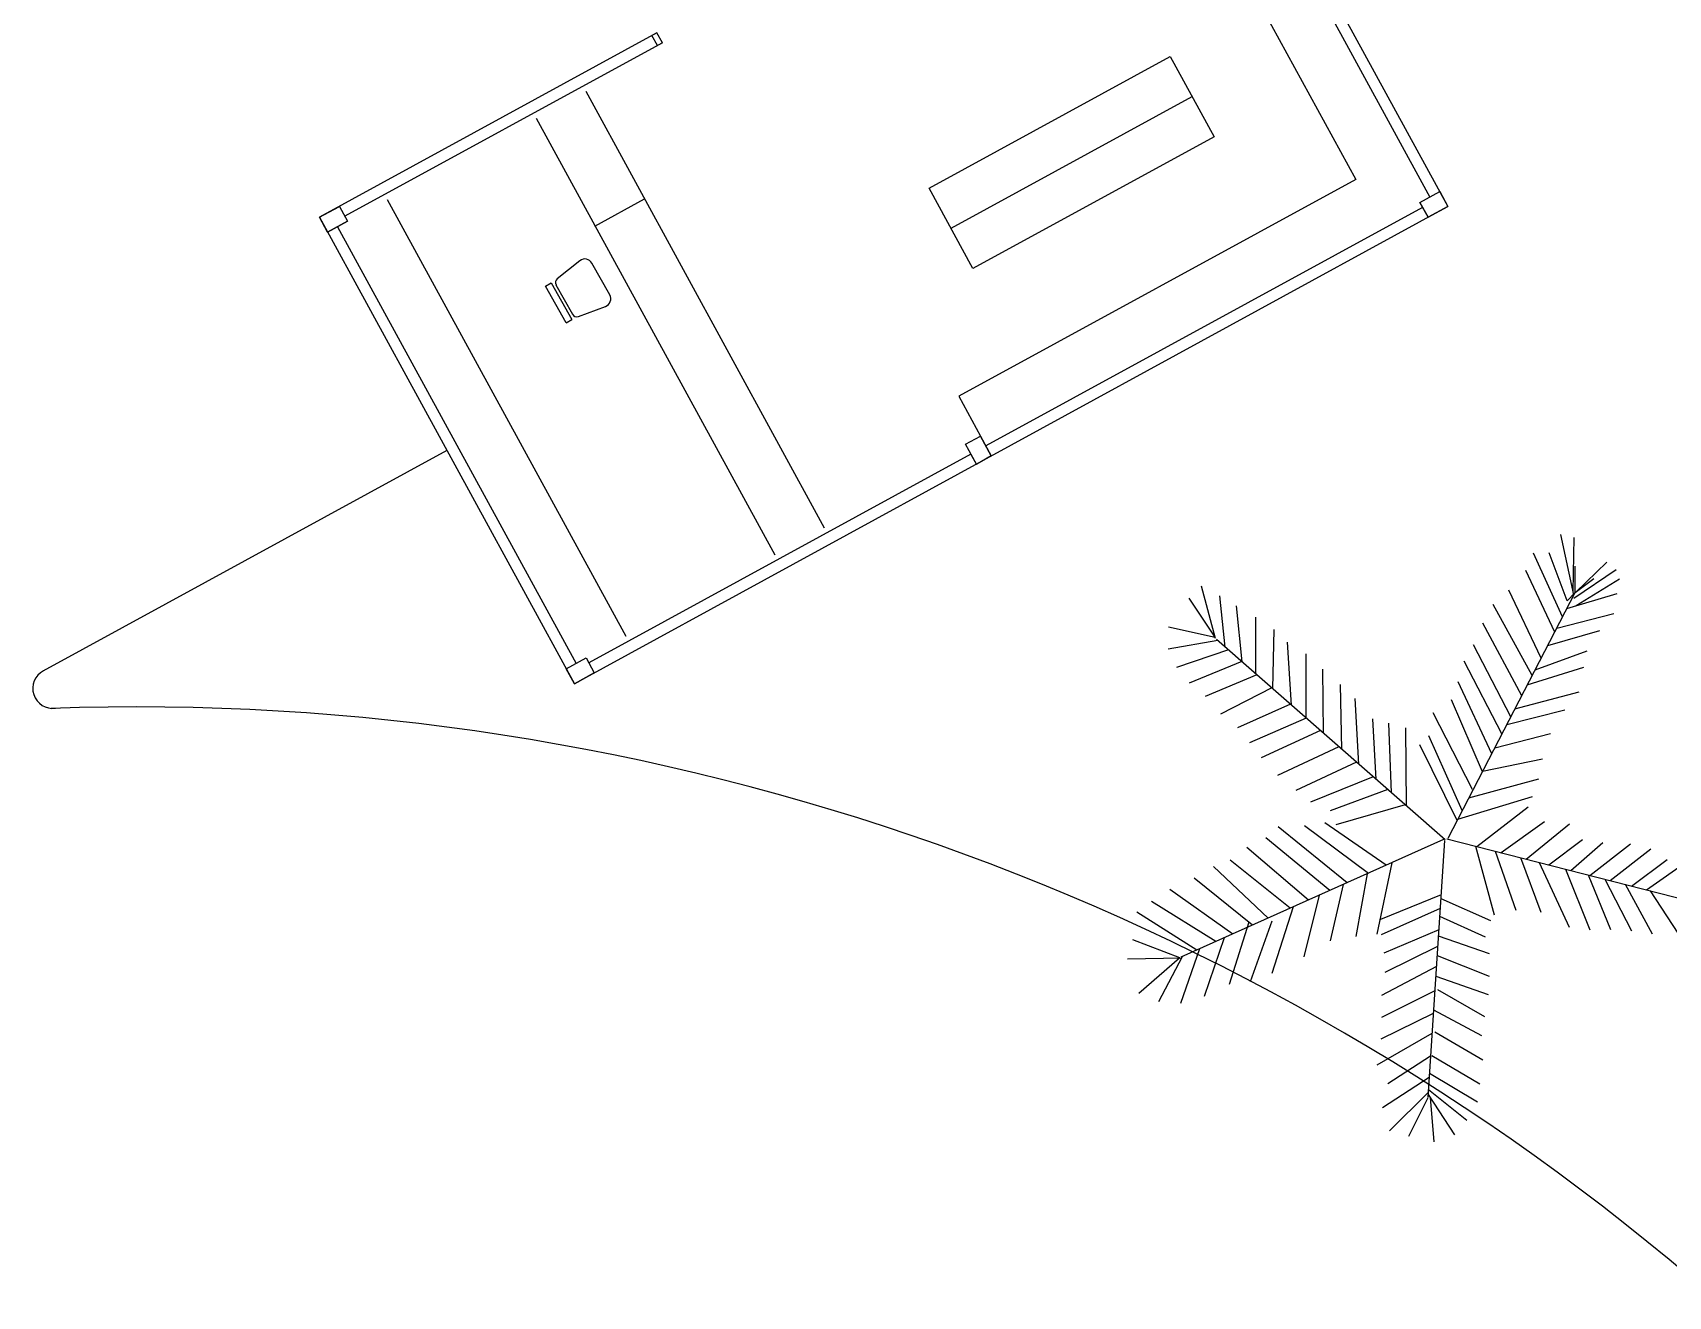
# Model space of a CAD drawing. Header units: millimetres. Extents: x 185 to 501, y 106 to 528.
# Drawn here: x 302.37 to 316.83, y 330.12 to 341.29 of the extents above; entities that cross this region are included whole.
import ezdxf

# ---------------------------------------------------------------- set-up
doc = ezdxf.new("R2010")
doc.units = ezdxf.units.MM
for name, color, linetype in [('arboles', 84, 'Continuous'), ('columnas', 170, 'Continuous'), ('MUEBLES', 33, 'Continuous'), ('pavimento', 252, 'Continuous'), ('puertas', 240, 'Continuous'), ('texto', 7, 'Continuous')]:
    doc.layers.add(name, color=color, linetype=linetype)

msp = doc.modelspace()

# ---------------------------------------------------------------- linework, layer by layer
at = {"layer": 'arboles', "linetype": 'Continuous'}
for p, q in [((315.999, 336.322), (315.883, 336.856)), ((315.993, 336.352), (316.001, 336.83)), ((315.898, 336.126), (315.642, 336.69)), ((315.938, 336.27), (315.779, 336.693)), ((315.829, 335.992), (315.573, 336.538)), ((315.997, 336.292), (316.372, 336.545)), ((316.009, 336.341), (316.01, 336.575)), ((316.016, 336.346), (316.29, 336.611)), ((312.829, 335.937), (312.706, 336.399)), ((315.71, 335.762), (315.424, 336.364)), ((316.009, 336.341), (316.174, 336.465)), ((316.02, 336.226), (316.403, 336.462)), ((312.826, 335.948), (312.596, 336.292)), ((312.917, 335.86), (312.869, 336.312)), ((313.066, 335.729), (313.015, 336.225)), ((314.886, 334.171), (316.009, 336.341)), ((315.63, 335.609), (315.285, 336.237)), ((315.936, 336.201), (316.38, 336.333)), ((316.009, 336.341), (315.938, 336.27)), ((313.186, 335.623), (313.186, 336.123)), ((315.537, 335.429), (315.194, 336.072)), ((315.847, 336.027), (316.353, 336.158)), ((312.827, 335.944), (312.415, 336.036)), ((314.861, 334.154), (312.839, 335.928)), ((313.338, 335.491), (313.349, 336.016)), ((315.768, 335.875), (316.227, 336.006)), ((312.851, 335.918), (312.412, 335.841)), ((312.946, 335.834), (312.485, 335.678)), ((313.503, 335.345), (313.468, 335.904)), ((313.632, 335.232), (313.633, 335.801)), ((315.44, 335.242), (315.11, 335.881)), ((315.657, 335.66), (316.115, 335.826)), ((313.063, 335.731), (312.596, 335.541)), ((313.784, 335.099), (313.778, 335.664)), ((315.363, 335.093), (315.029, 335.734)), ((315.587, 335.525), (316.086, 335.681)), ((313.196, 335.615), (312.739, 335.424)), ((313.327, 335.5), (312.873, 335.266)), ((313.948, 334.955), (313.934, 335.528)), ((315.272, 334.916), (314.976, 335.551)), ((313.492, 335.355), (313.026, 335.147)), ((314.098, 334.824), (314.064, 335.405)), ((315.19, 334.758), (314.916, 335.394)), ((315.478, 335.315), (316.044, 335.463)), ((313.633, 335.232), (313.131, 335.012)), ((314.252, 334.689), (314.22, 335.226)), ((315.101, 334.601), (314.755, 335.278)), ((315.406, 335.175), (315.92, 335.304)), ((313.759, 335.121), (313.235, 334.88)), ((314.387, 334.57), (314.363, 335.186)), ((314.518, 334.456), (314.513, 335.147)), ((315.012, 334.414), (314.717, 335.074)), ((315.299, 334.969), (315.791, 335.097)), ((313.921, 334.979), (313.377, 334.725)), ((314.966, 334.325), (314.636, 334.995)), ((314.077, 334.842), (313.541, 334.592)), ((315.192, 334.762), (315.722, 334.872)), ((314.225, 334.713), (313.669, 334.488)), ((315.07, 334.526), (315.689, 334.696)), ((314.353, 334.6), (313.845, 334.413)), ((314.972, 334.338), (315.632, 334.538)), ((314.507, 334.465), (313.894, 334.289)), ((315.14, 334.096), (315.594, 334.446)), ((313.993, 333.775), (313.383, 334.271)), ((314.182, 333.859), (313.616, 334.279)), ((314.34, 333.93), (313.797, 334.306)), ((315.355, 334.042), (315.739, 334.316)), ((315.578, 333.984), (315.961, 334.298)), ((314.847, 334.157), (312.525, 333.117)), ((313.651, 333.622), (313.107, 334.087)), ((313.84, 333.706), (313.274, 334.173)), ((314.855, 334.149), (314.708, 331.881)), ((314.876, 334.164), (317.169, 333.578)), ((315.13, 334.099), (315.295, 333.492)), ((315.303, 334.055), (315.484, 333.534)), ((315.778, 333.933), (316.076, 334.157)), ((315.971, 333.884), (316.255, 334.133)), ((316.141, 333.841), (316.499, 334.119)), ((316.319, 333.795), (316.679, 334.077)), ((313.297, 333.463), (312.811, 333.921)), ((313.491, 333.55), (312.96, 333.977)), ((314.389, 333.952), (314.256, 333.321)), ((315.526, 333.998), (315.706, 333.517)), ((315.693, 333.955), (315.957, 333.382)), ((315.924, 333.896), (316.141, 333.36)), ((316.507, 333.747), (316.824, 333.98)), ((316.641, 333.713), (317.014, 333.976)), ((313.158, 333.401), (312.64, 333.815)), ((313.958, 333.759), (313.843, 333.263)), ((314.17, 333.854), (314.071, 333.302)), ((316.125, 333.845), (316.323, 333.363)), ((316.271, 333.808), (316.508, 333.352)), ((316.451, 333.762), (316.692, 333.323)), ((312.833, 333.255), (312.263, 333.609)), ((312.982, 333.322), (312.427, 333.717)), ((313.748, 333.665), (313.612, 333.12)), ((314.824, 333.669), (314.289, 333.452)), ((314.822, 333.636), (315.26, 333.443)), ((316.672, 333.705), (316.918, 333.33)), ((312.665, 333.18), (312.134, 333.515)), ((313.517, 333.562), (313.329, 332.973)), ((314.816, 333.547), (314.296, 333.315)), ((314.811, 333.479), (315.213, 333.299)), ((313.124, 333.427), (312.951, 332.877)), ((313.327, 333.435), (313.138, 332.9)), ((314.804, 333.36), (314.317, 333.152)), ((312.515, 333.113), (312.099, 333.27)), ((312.69, 333.191), (312.521, 332.708)), ((312.906, 333.288), (312.729, 332.771)), ((314.794, 333.213), (314.328, 332.981)), ((314.8, 333.307), (315.251, 333.151)), ((312.53, 333.11), (312.053, 333.099)), ((312.512, 333.109), (312.152, 332.796)), ((312.536, 333.122), (312.327, 332.724)), ((314.783, 333.035), (314.299, 332.779)), ((314.789, 333.134), (315.249, 332.95)), ((314.777, 332.95), (315.242, 332.789)), ((314.769, 332.819), (314.297, 332.585)), ((314.792, 332.831), (315.208, 332.593)), ((314.756, 332.62), (314.292, 332.392)), ((314.758, 332.652), (315.181, 332.426)), ((314.769, 332.457), (315.193, 332.21)), ((314.744, 332.444), (314.255, 332.162)), ((314.731, 332.241), (314.353, 331.998)), ((314.743, 332.249), (315.166, 331.997)), ((314.719, 332.054), (314.307, 331.786)), ((314.722, 332.093), (315.147, 331.838)), ((314.711, 331.921), (314.368, 331.582)), ((314.708, 331.874), (314.537, 331.532)), ((314.71, 331.903), (314.943, 331.546)), ((314.712, 331.947), (315.052, 331.676)), ((314.728, 331.876), (314.759, 331.485))]:
    msp.add_line(p, q, dxfattribs=at)
at = {"layer": 'columnas'}
for p, q in [((314.637, 339.791), (314.812, 339.887)), ((314.812, 339.887), (314.884, 339.756)), ((304.908, 339.661), (305.084, 339.757)), ((305.084, 339.757), (305.156, 339.625)), ((314.637, 339.791), (314.709, 339.66)), ((314.709, 339.66), (314.884, 339.756)), ((304.908, 339.661), (304.98, 339.529)), ((304.98, 339.529), (305.156, 339.625)), ((310.62, 337.654), (310.751, 337.726)), ((310.847, 337.55), (310.751, 337.726)), ((310.716, 337.478), (310.62, 337.654)), ((310.716, 337.478), (310.847, 337.55)), ((310.716, 337.478), (310.847, 337.55)), ((307.09, 335.668), (307.265, 335.764)), ((307.09, 335.668), (307.162, 335.536)), ((307.162, 335.536), (307.337, 335.632)), ((307.265, 335.764), (307.337, 335.632))]:
    msp.add_line(p, q, dxfattribs=at)
for points in [[(314.637, 339.791), (314.812, 339.887), (314.884, 339.756), (314.709, 339.66)], [(304.908, 339.661), (305.084, 339.757), (305.156, 339.625), (304.98, 339.529)], [(310.62, 337.654), (310.751, 337.726), (310.847, 337.55), (310.716, 337.478)], [(307.09, 335.668), (307.265, 335.764), (307.337, 335.632), (307.162, 335.536)]]:
    msp.add_lwpolyline(points, close=True, dxfattribs=at)
at = {"layer": 'MUEBLES'}
for p, q in [((310.426, 346.664), (314.07, 339.994)), ((307.262, 340.776), (309.371, 336.915)), ((310.492, 339.563), (312.623, 340.728)), ((306.823, 340.536), (308.933, 336.675)), ((314.07, 339.994), (310.56, 338.077)), ((305.507, 339.817), (307.616, 335.956)), ((307.344, 339.583), (307.782, 339.823)), ((307.21, 339.275), (307.01, 339.116)), ((307.474, 338.974), (307.317, 339.255)), ((307.475, 338.974), (307.317, 339.255)), ((306.906, 339.052), (306.956, 339.08)), ((307.088, 338.728), (306.906, 339.052)), ((306.956, 339.08), (307.138, 338.756)), ((306.999, 339.062), (307.145, 338.803)), ((307.197, 338.784), (307.437, 338.872)), ((307.088, 338.728), (307.138, 338.756)), ((310.56, 338.077), (310.751, 337.726))]:
    msp.add_line(p, q, dxfattribs=at)
msp.add_lwpolyline([(312.817, 340.373), (310.686, 339.208), (310.298, 339.918), (312.43, 341.082)], close=True, dxfattribs=at)
for centre, radius, start, end in [((307.255, 339.22), 0.0714, 29.344, 128.4542), ((307.037, 339.083), 0.0429, 128.4542, 209.344), ((307.412, 338.939), 0.0714, 290.2337, 29.344), ((307.182, 338.824), 0.0429, 209.344, 290.2337)]:
    msp.add_arc(centre, radius, start, end, dxfattribs=at)
at = {"layer": 'pavimento'}
msp.add_line((306.035, 337.599), (302.461, 335.646), dxfattribs=at)
for centre, radius, start, end in [((302.549, 335.494), 0.176, 117.4869, 278.3281), ((303.28, 314.073), 21.258, 49.0091, 92.0079)]:
    msp.add_arc(centre, radius, start, end, dxfattribs=at)
at = {"layer": 'puertas'}
for p, q in [((307.892, 341.291), (307.848, 341.267)), ((307.94, 341.203), (307.892, 341.291)), ((307.94, 341.203), (307.892, 341.291)), ((307.896, 341.179), (307.848, 341.267)), ((307.94, 341.203), (307.896, 341.179)), ((307.94, 341.203), (307.896, 341.179)), ((310.716, 337.478), (310.668, 337.566)), ((310.716, 337.478), (310.668, 337.566))]:
    msp.add_line(p, q, dxfattribs=at)
at = {"layer": 'texto'}
for p, q in [((310.665, 347.478), (314.884, 339.756)), ((310.649, 347.299), (314.725, 339.839)), ((307.892, 341.291), (304.908, 339.661)), ((307.94, 341.203), (305.132, 339.669)), ((314.884, 339.756), (307.162, 335.536)), ((314.661, 339.747), (310.799, 337.638)), ((304.908, 339.661), (307.162, 335.536)), ((305.068, 339.577), (307.177, 335.716)), ((310.668, 337.566), (307.289, 335.72)), ((310.847, 337.55), (310.76, 337.502))]:
    msp.add_line(p, q, dxfattribs=at)

doc.saveas('drawing.dxf')
